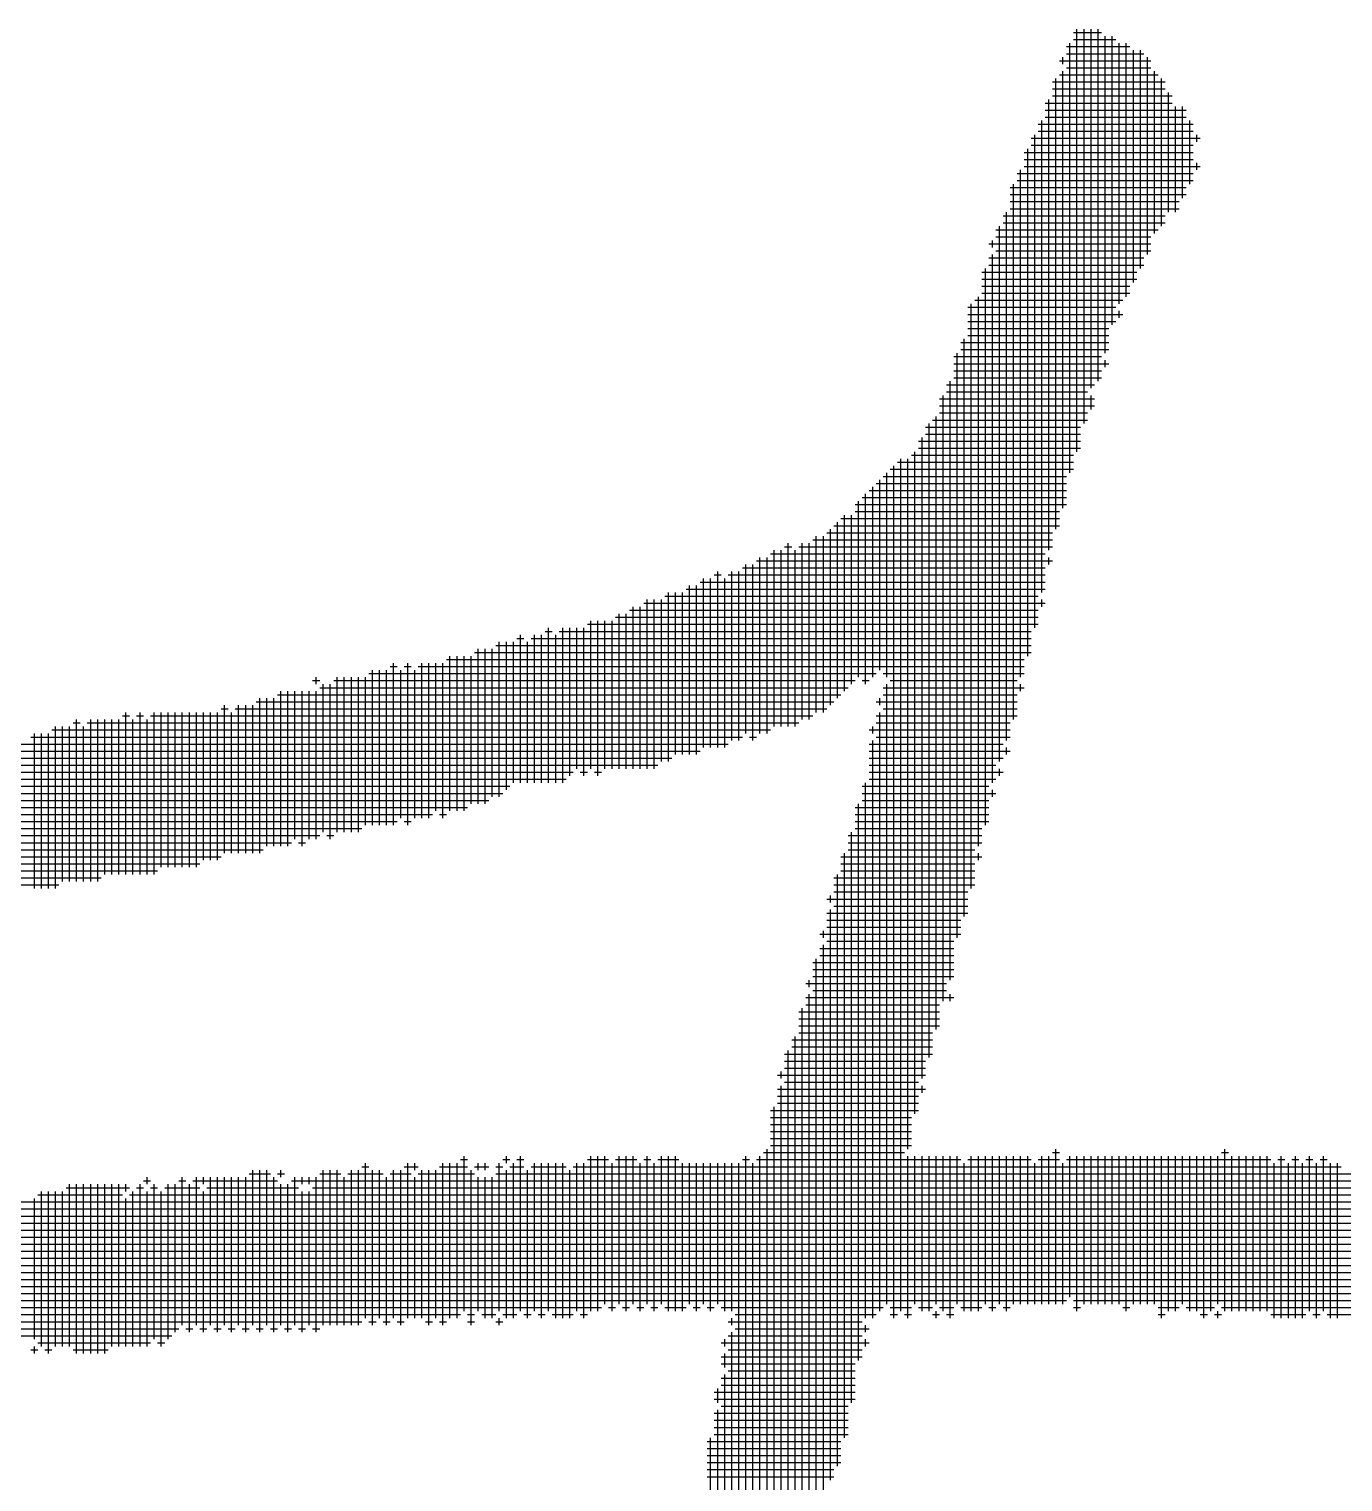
# Model space of a CAD drawing. Header units: feet. Extents: x 778950 to 1031250, y -253464 to -75264.
# Drawn here: x 940064 to 940593, y -244945 to -244360 of the extents above; entities that cross this region are included whole.
import ezdxf

# ---------------------------------------------------------------- set-up
doc = ezdxf.new("R2010")
doc.units = ezdxf.units.FT
doc.header["$LTSCALE"] = 3000
doc.header["$MEASUREMENT"] = 0
doc.layers.add('CX-MISC', color=2, linetype='CONTINUOUS')

msp = doc.modelspace()

# ---------------------------------------------------------------- linework, layer by layer
at = {"layer": 'CX-MISC'}
for p, q in [((940484.73, -244361.57, 7362.78), (940496.07, -244361.57, 7362.78)), ((940484.73, -244364.41, 7362.78), (940501.74, -244364.41, 7362.78)), ((940486.15, -244530.25, 7362.78), (940486.15, -244360.15, 7362.78)), ((940488.98, -244518.91, 7362.78), (940488.98, -244360.15, 7362.78)), ((940491.82, -244504.74, 7362.78), (940491.82, -244360.15, 7362.78)), ((940494.65, -244501.9, 7362.78), (940494.65, -244360.15, 7362.78)), ((940497.49, -244490.56, 7362.78), (940497.49, -244362.99, 7362.78)), ((940500.32, -244479.22, 7362.78), (940500.32, -244362.99, 7362.78)), ((940480.48, -244374.33, 7362.78), (940480.48, -244371.49, 7362.78)), ((940481.9, -244367.24, 7362.78), (940507.41, -244367.24, 7362.78)), ((940481.9, -244370.08, 7362.78), (940513.08, -244370.08, 7362.78)), ((940483.31, -244538.76, 7362.78), (940483.31, -244365.82, 7362.78)), ((940503.16, -244470.72, 7362.78), (940503.16, -244365.82, 7362.78)), ((940505.99, -244467.88, 7362.78), (940505.99, -244365.82, 7362.78)), ((940508.83, -244462.21, 7362.78), (940508.83, -244368.66, 7362.78)), ((940511.66, -244456.54, 7362.78), (940511.66, -244368.66, 7362.78)), ((940514.5, -244450.87, 7362.78), (940514.5, -244371.49, 7362.78)), ((940479.06, -244372.91, 7362.78), (940515.92, -244372.91, 7362.78)), ((940480.48, -244552.93, 7362.78), (940480.48, -244377.16, 7362.78)), ((940481.9, -244375.75, 7362.78), (940515.92, -244375.75, 7362.78)), ((940517.33, -244442.37, 7362.78), (940517.33, -244377.16, 7362.78)), ((940476.23, -244381.42, 7362.78), (940521.59, -244381.42, 7362.78)), ((940477.64, -244561.44, 7362.78), (940477.64, -244380, 7362.78)), ((940479.06, -244378.58, 7362.78), (940518.75, -244378.58, 7362.78)), ((940520.17, -244439.53, 7362.78), (940520.17, -244380, 7362.78)), ((940474.81, -244569.94, 7362.78), (940474.81, -244388.5, 7362.78)), ((940476.23, -244384.25, 7362.78), (940521.59, -244384.25, 7362.78)), ((940476.23, -244387.09, 7362.78), (940524.42, -244387.09, 7362.78)), ((940523, -244433.86, 7362.78), (940523, -244385.67, 7362.78)), ((940473.39, -244389.92, 7362.78), (940524.42, -244389.92, 7362.78)), ((940473.39, -244392.76, 7362.78), (940530.09, -244392.76, 7362.78)), ((940525.84, -244433.86, 7362.78), (940525.84, -244391.34, 7362.78)), ((940528.67, -244428.19, 7362.78), (940528.67, -244391.34, 7362.78)), ((940470.56, -244398.43, 7362.78), (940532.93, -244398.43, 7362.78)), ((940471.97, -244586.95, 7362.78), (940471.97, -244397.01, 7362.78)), ((940473.39, -244395.59, 7362.78), (940530.09, -244395.59, 7362.78)), ((940531.51, -244422.52, 7362.78), (940531.51, -244397.01, 7362.78)), ((940467.72, -244404.1, 7362.78), (940535.76, -244404.1, 7362.78)), ((940469.14, -244601.13, 7362.78), (940469.14, -244402.68, 7362.78)), ((940470.56, -244401.26, 7362.78), (940532.93, -244401.26, 7362.78)), ((940534.34, -244405.51, 7362.78), (940534.34, -244402.68, 7362.78)), ((940464.89, -244409.77, 7362.78), (940532.93, -244409.77, 7362.78)), ((940466.3, -244612.47, 7362.78), (940466.3, -244408.35, 7362.78)), ((940467.72, -244406.93, 7362.78), (940532.93, -244406.93, 7362.78)), ((940462.05, -244418.27, 7362.78), (940532.93, -244418.27, 7362.78)), ((940463.47, -244620.97, 7362.78), (940463.47, -244416.85, 7362.78)), ((940464.89, -244412.6, 7362.78), (940532.93, -244412.6, 7362.78)), ((940464.89, -244415.44, 7362.78), (940535.76, -244415.44, 7362.78)), ((940534.34, -244416.85, 7362.78), (940534.34, -244414.02, 7362.78)), ((940459.22, -244423.94, 7362.78), (940530.09, -244423.94, 7362.78)), ((940460.63, -244637.98, 7362.78), (940460.63, -244422.52, 7362.78)), ((940462.05, -244421.11, 7362.78), (940532.93, -244421.11, 7362.78)), ((940459.22, -244426.78, 7362.78), (940530.09, -244426.78, 7362.78)), ((940459.22, -244429.61, 7362.78), (940527.26, -244429.61, 7362.78)), ((940456.38, -244435.28, 7362.78), (940521.59, -244435.28, 7362.78)), ((940457.8, -244646.49, 7362.78), (940457.8, -244433.86, 7362.78)), ((940459.22, -244432.45, 7362.78), (940527.26, -244432.45, 7362.78)), ((940453.55, -244440.95, 7362.78), (940518.75, -244440.95, 7362.78)), ((940454.96, -244654.99, 7362.78), (940454.96, -244439.53, 7362.78)), ((940456.38, -244438.12, 7362.78), (940521.59, -244438.12, 7362.78)), ((940450.71, -244446.62, 7362.78), (940515.92, -244446.62, 7362.78)), ((940452.13, -244448.04, 7362.78), (940452.13, -244445.2, 7362.78)), ((940453.55, -244443.79, 7362.78), (940515.92, -244443.79, 7362.78)), ((940450.71, -244452.29, 7362.78), (940513.08, -244452.29, 7362.78)), ((940452.13, -244663.5, 7362.78), (940452.13, -244450.87, 7362.78)), ((940453.55, -244449.46, 7362.78), (940515.92, -244449.46, 7362.78)), ((940447.88, -244457.96, 7362.78), (940510.25, -244457.96, 7362.78)), ((940449.29, -244680.51, 7362.78), (940449.29, -244456.54, 7362.78)), ((940450.71, -244455.13, 7362.78), (940513.08, -244455.13, 7362.78)), ((940447.88, -244460.8, 7362.78), (940510.25, -244460.8, 7362.78)), ((940447.88, -244463.63, 7362.78), (940507.41, -244463.63, 7362.78)), ((940443.62, -244706.02, 7362.78), (940443.62, -244470.72, 7362.78)), ((940445.04, -244469.3, 7362.78), (940504.58, -244469.3, 7362.78)), ((940446.46, -244689.01, 7362.78), (940446.46, -244467.88, 7362.78)), ((940447.88, -244466.47, 7362.78), (940507.41, -244466.47, 7362.78)), ((940442.21, -244472.14, 7362.78), (940501.74, -244472.14, 7362.78)), ((940442.21, -244474.97, 7362.78), (940504.58, -244474.97, 7362.78)), ((940503.16, -244476.39, 7362.78), (940503.16, -244473.55, 7362.78)), ((940442.21, -244477.81, 7362.78), (940501.74, -244477.81, 7362.78)), ((940442.21, -244480.64, 7362.78), (940498.91, -244480.64, 7362.78)), ((940439.37, -244486.31, 7362.78), (940498.91, -244486.31, 7362.78)), ((940440.79, -244717.36, 7362.78), (940440.79, -244484.89, 7362.78)), ((940442.21, -244483.48, 7362.78), (940498.91, -244483.48, 7362.78)), ((940436.54, -244491.98, 7362.78), (940496.07, -244491.98, 7362.78)), ((940437.95, -244725.87, 7362.78), (940437.95, -244490.56, 7362.78)), ((940439.37, -244489.15, 7362.78), (940498.91, -244489.15, 7362.78)), ((940497.49, -244496.23, 7362.78), (940497.49, -244493.4, 7362.78)), ((940436.54, -244494.82, 7362.78), (940498.91, -244494.82, 7362.78)), ((940436.54, -244497.65, 7362.78), (940496.07, -244497.65, 7362.78)), ((940433.7, -244503.32, 7362.78), (940493.24, -244503.32, 7362.78)), ((940435.12, -244742.88, 7362.78), (940435.12, -244501.9, 7362.78)), ((940436.54, -244500.49, 7362.78), (940496.07, -244500.49, 7362.78)), ((940430.87, -244508.99, 7362.78), (940493.24, -244508.99, 7362.78)), ((940430.87, -244511.83, 7362.78), (940493.24, -244511.83, 7362.78)), ((940432.28, -244751.38, 7362.78), (940432.28, -244507.57, 7362.78)), ((940433.7, -244506.16, 7362.78), (940490.4, -244506.16, 7362.78)), ((940491.82, -244513.24, 7362.78), (940491.82, -244507.57, 7362.78)), ((940428.03, -244517.5, 7362.78), (940490.4, -244517.5, 7362.78)), ((940429.45, -244762.72, 7362.78), (940429.45, -244516.08, 7362.78)), ((940430.87, -244514.66, 7362.78), (940490.4, -244514.66, 7362.78)), ((940425.2, -244520.33, 7362.78), (940487.57, -244520.33, 7362.78)), ((940425.2, -244523.17, 7362.78), (940487.57, -244523.17, 7362.78)), ((940426.61, -244774.06, 7362.78), (940426.61, -244518.91, 7362.78)), ((940422.36, -244526, 7362.78), (940487.57, -244526, 7362.78)), ((940422.36, -244528.84, 7362.78), (940487.57, -244528.84, 7362.78)), ((940423.78, -244782.57, 7362.78), (940423.78, -244524.58, 7362.78)), ((940413.86, -244534.51, 7362.78), (940484.73, -244534.51, 7362.78)), ((940415.27, -244876.12, 7362.78), (940415.27, -244533.09, 7362.78)), ((940418.11, -244810.92, 7362.78), (940418.11, -244533.09, 7362.78)), ((940419.53, -244531.67, 7362.78), (940484.73, -244531.67, 7362.78)), ((940420.94, -244796.74, 7362.78), (940420.94, -244530.25, 7362.78)), ((940408.19, -244540.18, 7362.78), (940481.9, -244540.18, 7362.78)), ((940409.6, -244620.97, 7362.78), (940409.6, -244538.76, 7362.78)), ((940411.02, -244537.34, 7362.78), (940484.73, -244537.34, 7362.78)), ((940412.44, -244878.96, 7362.78), (940412.44, -244535.92, 7362.78)), ((940402.52, -244545.85, 7362.78), (940481.9, -244545.85, 7362.78)), ((940403.93, -244620.97, 7362.78), (940403.93, -244544.43, 7362.78)), ((940405.35, -244543.01, 7362.78), (940481.9, -244543.01, 7362.78)), ((940406.77, -244618.14, 7362.78), (940406.77, -244541.59, 7362.78)), ((940396.85, -244551.52, 7362.78), (940481.9, -244551.52, 7362.78)), ((940398.26, -244620.97, 7362.78), (940398.26, -244550.1, 7362.78)), ((940399.68, -244548.68, 7362.78), (940481.9, -244548.68, 7362.78)), ((940401.1, -244623.81, 7362.78), (940401.1, -244547.26, 7362.78)), ((940389.76, -244629.48, 7362.78), (940389.76, -244558.6, 7362.78)), ((940391.18, -244557.19, 7362.78), (940479.06, -244557.19, 7362.78)), ((940392.59, -244626.64, 7362.78), (940392.59, -244555.77, 7362.78)), ((940395.43, -244623.81, 7362.78), (940395.43, -244555.77, 7362.78)), ((940396.85, -244554.35, 7362.78), (940479.06, -244554.35, 7362.78)), ((940381.25, -244635.15, 7362.78), (940381.25, -244564.27, 7362.78)), ((940384.09, -244635.15, 7362.78), (940384.09, -244564.27, 7362.78)), ((940385.51, -244562.86, 7362.78), (940476.23, -244562.86, 7362.78)), ((940386.92, -244632.31, 7362.78), (940386.92, -244561.44, 7362.78)), ((940388.34, -244560.02, 7362.78), (940479.06, -244560.02, 7362.78)), ((940364.24, -244640.82, 7362.78), (940364.24, -244569.94, 7362.78)), ((940367.08, -244640.82, 7362.78), (940367.08, -244569.94, 7362.78)), ((940368.5, -244568.53, 7362.78), (940371.33, -244568.53, 7362.78)), ((940369.91, -244640.82, 7362.78), (940369.91, -244567.11, 7362.78)), ((940372.75, -244640.82, 7362.78), (940372.75, -244569.94, 7362.78)), ((940374.17, -244568.53, 7362.78), (940476.23, -244568.53, 7362.78)), ((940375.58, -244637.98, 7362.78), (940375.58, -244567.11, 7362.78)), ((940378.42, -244637.98, 7362.78), (940378.42, -244567.11, 7362.78)), ((940379.84, -244565.69, 7362.78), (940476.23, -244565.69, 7362.78)), ((940352.9, -244643.65, 7362.78), (940352.9, -244575.61, 7362.78)), ((940355.74, -244646.49, 7362.78), (940355.74, -244575.61, 7362.78)), ((940357.16, -244574.2, 7362.78), (940476.23, -244574.2, 7362.78)), ((940358.57, -244643.65, 7362.78), (940358.57, -244572.78, 7362.78)), ((940361.41, -244643.65, 7362.78), (940361.41, -244572.78, 7362.78)), ((940362.83, -244571.36, 7362.78), (940473.39, -244571.36, 7362.78)), ((940474.81, -244575.61, 7362.78), (940474.81, -244572.78, 7362.78)), ((940335.89, -244649.32, 7362.78), (940335.89, -244581.28, 7362.78)), ((940338.73, -244649.32, 7362.78), (940338.73, -244581.28, 7362.78)), ((940340.15, -244579.87, 7362.78), (940342.98, -244579.87, 7362.78)), ((940341.56, -244649.32, 7362.78), (940341.56, -244578.45, 7362.78)), ((940344.4, -244649.32, 7362.78), (940344.4, -244581.28, 7362.78)), ((940345.82, -244579.87, 7362.78), (940473.39, -244579.87, 7362.78)), ((940347.23, -244646.49, 7362.78), (940347.23, -244578.45, 7362.78)), ((940350.07, -244646.49, 7362.78), (940350.07, -244578.45, 7362.78)), ((940351.49, -244577.03, 7362.78), (940473.39, -244577.03, 7362.78)), ((940321.72, -244654.99, 7362.78), (940321.72, -244586.95, 7362.78)), ((940324.55, -244652.16, 7362.78), (940324.55, -244586.95, 7362.78)), ((940327.39, -244652.16, 7362.78), (940327.39, -244586.95, 7362.78)), ((940328.81, -244585.54, 7362.78), (940473.39, -244585.54, 7362.78)), ((940330.22, -244652.16, 7362.78), (940330.22, -244584.12, 7362.78)), ((940333.06, -244652.16, 7362.78), (940333.06, -244584.12, 7362.78)), ((940334.48, -244582.7, 7362.78), (940473.39, -244582.7, 7362.78)), ((940307.54, -244657.83, 7362.78), (940307.54, -244592.62, 7362.78)), ((940310.38, -244657.83, 7362.78), (940310.38, -244592.62, 7362.78)), ((940311.8, -244591.21, 7362.78), (940473.39, -244591.21, 7362.78)), ((940313.21, -244657.83, 7362.78), (940313.21, -244589.79, 7362.78)), ((940316.05, -244657.83, 7362.78), (940316.05, -244589.79, 7362.78)), ((940318.88, -244654.99, 7362.78), (940318.88, -244589.79, 7362.78)), ((940320.3, -244588.37, 7362.78), (940470.56, -244588.37, 7362.78)), ((940471.97, -244592.62, 7362.78), (940471.97, -244589.79, 7362.78)), ((940290.53, -244657.83, 7362.78), (940290.53, -244598.29, 7362.78)), ((940293.37, -244660.66, 7362.78), (940293.37, -244598.29, 7362.78)), ((940296.2, -244657.83, 7362.78), (940296.2, -244598.29, 7362.78)), ((940299.04, -244657.83, 7362.78), (940299.04, -244598.29, 7362.78)), ((940300.46, -244596.88, 7362.78), (940470.56, -244596.88, 7362.78)), ((940301.87, -244657.83, 7362.78), (940301.87, -244595.46, 7362.78)), ((940304.71, -244657.83, 7362.78), (940304.71, -244595.46, 7362.78)), ((940306.13, -244594.04, 7362.78), (940470.56, -244594.04, 7362.78)), ((940260.77, -244605.38, 7362.78), (940263.6, -244605.38, 7362.78)), ((940262.18, -244663.5, 7362.78), (940262.18, -244603.96, 7362.78)), ((940266.44, -244605.38, 7362.78), (940467.72, -244605.38, 7362.78)), ((940267.85, -244663.5, 7362.78), (940267.85, -244603.96, 7362.78)), ((940270.69, -244663.5, 7362.78), (940270.69, -244603.96, 7362.78)), ((940272.11, -244602.55, 7362.78), (940274.94, -244602.55, 7362.78)), ((940273.52, -244663.5, 7362.78), (940273.52, -244601.13, 7362.78)), ((940276.36, -244663.5, 7362.78), (940276.36, -244603.96, 7362.78)), ((940277.78, -244602.55, 7362.78), (940467.72, -244602.55, 7362.78)), ((940279.19, -244663.5, 7362.78), (940279.19, -244601.13, 7362.78)), ((940282.03, -244660.66, 7362.78), (940282.03, -244601.13, 7362.78)), ((940284.86, -244657.83, 7362.78), (940284.86, -244601.13, 7362.78)), ((940287.7, -244660.66, 7362.78), (940287.7, -244601.13, 7362.78)), ((940289.12, -244599.71, 7362.78), (940470.56, -244599.71, 7362.78)), ((940243.76, -244611.05, 7362.78), (940467.72, -244611.05, 7362.78)), ((940245.17, -244672, 7362.78), (940245.17, -244609.63, 7362.78)), ((940248.01, -244672, 7362.78), (940248.01, -244609.63, 7362.78)), ((940250.84, -244669.17, 7362.78), (940250.84, -244609.63, 7362.78)), ((940252.26, -244608.22, 7362.78), (940467.72, -244608.22, 7362.78)), ((940253.68, -244669.17, 7362.78), (940253.68, -244606.8, 7362.78)), ((940256.51, -244666.33, 7362.78), (940256.51, -244606.8, 7362.78)), ((940259.35, -244663.5, 7362.78), (940259.35, -244606.8, 7362.78)), ((940265.02, -244663.5, 7362.78), (940265.02, -244606.8, 7362.78)), ((940209.74, -244616.72, 7362.78), (940212.57, -244616.72, 7362.78)), ((940211.15, -244680.51, 7362.78), (940211.15, -244615.3, 7362.78)), ((940215.41, -244616.72, 7362.78), (940218.24, -244616.72, 7362.78)), ((940216.82, -244680.51, 7362.78), (940216.82, -244615.3, 7362.78)), ((940221.08, -244616.72, 7362.78), (940464.89, -244616.72, 7362.78)), ((940222.49, -244677.67, 7362.78), (940222.49, -244615.3, 7362.78)), ((940225.33, -244677.67, 7362.78), (940225.33, -244615.3, 7362.78)), ((940228.16, -244674.84, 7362.78), (940228.16, -244615.3, 7362.78)), ((940231, -244677.67, 7362.78), (940231, -244615.3, 7362.78)), ((940232.42, -244613.89, 7362.78), (940464.89, -244613.89, 7362.78)), ((940233.83, -244674.84, 7362.78), (940233.83, -244612.47, 7362.78)), ((940236.67, -244674.84, 7362.78), (940236.67, -244612.47, 7362.78)), ((940239.5, -244674.84, 7362.78), (940239.5, -244612.47, 7362.78)), ((940242.34, -244672, 7362.78), (940242.34, -244612.47, 7362.78)), ((940178.55, -244622.39, 7362.78), (940181.39, -244622.39, 7362.78)), ((940179.97, -244623.81, 7362.78), (940179.97, -244620.97, 7362.78)), ((940187.06, -244622.39, 7362.78), (940396.85, -244622.39, 7362.78)), ((940188.47, -244683.34, 7362.78), (940188.47, -244620.97, 7362.78)), ((940191.31, -244683.34, 7362.78), (940191.31, -244620.97, 7362.78)), ((940194.14, -244683.34, 7362.78), (940194.14, -244620.97, 7362.78)), ((940196.98, -244683.34, 7362.78), (940196.98, -244620.97, 7362.78)), ((940199.81, -244680.51, 7362.78), (940199.81, -244620.97, 7362.78)), ((940201.23, -244619.56, 7362.78), (940405.35, -244619.56, 7362.78)), ((940202.65, -244680.51, 7362.78), (940202.65, -244618.14, 7362.78)), ((940205.48, -244680.51, 7362.78), (940205.48, -244618.14, 7362.78)), ((940208.32, -244680.51, 7362.78), (940208.32, -244618.14, 7362.78)), ((940213.99, -244677.67, 7362.78), (940213.99, -244618.14, 7362.78)), ((940219.66, -244677.67, 7362.78), (940219.66, -244618.14, 7362.78)), ((940399.68, -244622.39, 7362.78), (940402.52, -244622.39, 7362.78)), ((940408.19, -244619.56, 7362.78), (940464.89, -244619.56, 7362.78)), ((940411.02, -244622.39, 7362.78), (940462.05, -244622.39, 7362.78)), ((940164.38, -244628.06, 7362.78), (940391.18, -244628.06, 7362.78)), ((940165.79, -244689.01, 7362.78), (940165.79, -244626.64, 7362.78)), ((940168.63, -244689.01, 7362.78), (940168.63, -244626.64, 7362.78)), ((940171.46, -244686.18, 7362.78), (940171.46, -244626.64, 7362.78)), ((940174.3, -244689.01, 7362.78), (940174.3, -244626.64, 7362.78)), ((940177.13, -244686.18, 7362.78), (940177.13, -244626.64, 7362.78)), ((940179.97, -244686.18, 7362.78), (940179.97, -244626.64, 7362.78)), ((940181.39, -244625.23, 7362.78), (940394.01, -244625.23, 7362.78)), ((940182.8, -244683.34, 7362.78), (940182.8, -244623.81, 7362.78)), ((940185.64, -244686.18, 7362.78), (940185.64, -244623.81, 7362.78)), ((940408.19, -244625.23, 7362.78), (940464.89, -244625.23, 7362.78)), ((940408.19, -244628.06, 7362.78), (940462.05, -244628.06, 7362.78)), ((940409.6, -244873.29, 7362.78), (940409.6, -244623.81, 7362.78)), ((940463.47, -244626.64, 7362.78), (940463.47, -244623.81, 7362.78)), ((940141.7, -244633.73, 7362.78), (940144.53, -244633.73, 7362.78)), ((940143.11, -244691.85, 7362.78), (940143.11, -244632.31, 7362.78)), ((940147.37, -244633.73, 7362.78), (940385.51, -244633.73, 7362.78)), ((940148.78, -244691.85, 7362.78), (940148.78, -244632.31, 7362.78)), ((940151.62, -244691.85, 7362.78), (940151.62, -244632.31, 7362.78)), ((940154.45, -244691.85, 7362.78), (940154.45, -244632.31, 7362.78)), ((940155.87, -244630.9, 7362.78), (940388.34, -244630.9, 7362.78)), ((940157.29, -244691.85, 7362.78), (940157.29, -244629.48, 7362.78)), ((940160.12, -244689.01, 7362.78), (940160.12, -244629.48, 7362.78)), ((940162.96, -244689.01, 7362.78), (940162.96, -244629.48, 7362.78)), ((940405.35, -244630.9, 7362.78), (940462.05, -244630.9, 7362.78)), ((940406.77, -244632.31, 7362.78), (940406.77, -244629.48, 7362.78)), ((940408.19, -244633.73, 7362.78), (940462.05, -244633.73, 7362.78)), ((940082.16, -244639.4, 7362.78), (940085, -244639.4, 7362.78)), ((940083.58, -244703.19, 7362.78), (940083.58, -244637.98, 7362.78)), ((940087.83, -244639.4, 7362.78), (940374.17, -244639.4, 7362.78)), ((940089.25, -244703.19, 7362.78), (940089.25, -244637.98, 7362.78)), ((940092.08, -244703.19, 7362.78), (940092.08, -244637.98, 7362.78)), ((940094.92, -244700.35, 7362.78), (940094.92, -244637.98, 7362.78)), ((940097.75, -244700.35, 7362.78), (940097.75, -244637.98, 7362.78)), ((940100.59, -244700.35, 7362.78), (940100.59, -244637.98, 7362.78)), ((940102.01, -244636.57, 7362.78), (940104.84, -244636.57, 7362.78)), ((940103.42, -244700.35, 7362.78), (940103.42, -244635.15, 7362.78)), ((940106.26, -244700.35, 7362.78), (940106.26, -244637.98, 7362.78)), ((940107.68, -244636.57, 7362.78), (940110.51, -244636.57, 7362.78)), ((940109.09, -244700.35, 7362.78), (940109.09, -244635.15, 7362.78)), ((940111.93, -244700.35, 7362.78), (940111.93, -244637.98, 7362.78)), ((940113.35, -244636.57, 7362.78), (940379.84, -244636.57, 7362.78)), ((940114.76, -244700.35, 7362.78), (940114.76, -244635.15, 7362.78)), ((940117.6, -244697.52, 7362.78), (940117.6, -244635.15, 7362.78)), ((940120.43, -244697.52, 7362.78), (940120.43, -244635.15, 7362.78)), ((940123.27, -244697.52, 7362.78), (940123.27, -244635.15, 7362.78)), ((940126.1, -244697.52, 7362.78), (940126.1, -244635.15, 7362.78)), ((940128.94, -244697.52, 7362.78), (940128.94, -244635.15, 7362.78)), ((940131.77, -244697.52, 7362.78), (940131.77, -244635.15, 7362.78)), ((940134.61, -244694.68, 7362.78), (940134.61, -244635.15, 7362.78)), ((940137.44, -244694.68, 7362.78), (940137.44, -244635.15, 7362.78)), ((940140.28, -244694.68, 7362.78), (940140.28, -244635.15, 7362.78)), ((940145.95, -244691.85, 7362.78), (940145.95, -244635.15, 7362.78)), ((940405.35, -244636.57, 7362.78), (940462.05, -244636.57, 7362.78)), ((940405.35, -244639.4, 7362.78), (940459.22, -244639.4, 7362.78)), ((940406.77, -244876.12, 7362.78), (940406.77, -244635.15, 7362.78)), ((940065.15, -244645.07, 7362.78), (940351.49, -244645.07, 7362.78)), ((940066.57, -244706.02, 7362.78), (940066.57, -244643.65, 7362.78)), ((940069.4, -244706.02, 7362.78), (940069.4, -244643.65, 7362.78)), ((940072.24, -244706.02, 7362.78), (940072.24, -244643.65, 7362.78)), ((940073.66, -244642.24, 7362.78), (940362.83, -244642.24, 7362.78)), ((940075.07, -244706.02, 7362.78), (940075.07, -244640.82, 7362.78)), ((940077.91, -244703.19, 7362.78), (940077.91, -244640.82, 7362.78)), ((940080.74, -244703.19, 7362.78), (940080.74, -244640.82, 7362.78)), ((940086.41, -244703.19, 7362.78), (940086.41, -244640.82, 7362.78)), ((940354.32, -244645.07, 7362.78), (940357.16, -244645.07, 7362.78)), ((940402.52, -244642.24, 7362.78), (940459.22, -244642.24, 7362.78)), ((940403.93, -244643.65, 7362.78), (940403.93, -244640.82, 7362.78)), ((940405.35, -244645.07, 7362.78), (940459.22, -244645.07, 7362.78)), ((940036.8, -244650.74, 7362.78), (940334.48, -244650.74, 7362.78)), ((940053.81, -244647.91, 7362.78), (940345.82, -244647.91, 7362.78)), ((940402.52, -244647.91, 7362.78), (940456.38, -244647.91, 7362.78)), ((940402.52, -244650.74, 7362.78), (940459.22, -244650.74, 7362.78)), ((940403.93, -244878.96, 7362.78), (940403.93, -244646.49, 7362.78)), ((940457.8, -244652.16, 7362.78), (940457.8, -244649.32, 7362.78)), ((939997.11, -244656.41, 7362.78), (940317.47, -244656.41, 7362.78)), ((940016.96, -244653.58, 7362.78), (940323.14, -244653.58, 7362.78)), ((940402.52, -244653.58, 7362.78), (940456.38, -244653.58, 7362.78)), ((940402.52, -244656.41, 7362.78), (940453.55, -244656.41, 7362.78)), ((940454.96, -244660.66, 7362.78), (940454.96, -244657.83, 7362.78)), ((939954.59, -244662.08, 7362.78), (940280.61, -244662.08, 7362.78)), ((939971.6, -244659.25, 7362.78), (940283.45, -244659.25, 7362.78)), ((940286.28, -244659.25, 7362.78), (940289.12, -244659.25, 7362.78)), ((940291.95, -244659.25, 7362.78), (940294.79, -244659.25, 7362.78)), ((940401.1, -244878.96, 7362.78), (940401.1, -244663.5, 7362.78)), ((940402.52, -244659.25, 7362.78), (940456.38, -244659.25, 7362.78)), ((940402.52, -244662.08, 7362.78), (940453.55, -244662.08, 7362.78)), ((939931.91, -244667.75, 7362.78), (940255.1, -244667.75, 7362.78)), ((939946.08, -244664.92, 7362.78), (940257.93, -244664.92, 7362.78)), ((940399.68, -244664.92, 7362.78), (940450.71, -244664.92, 7362.78)), ((940399.68, -244667.75, 7362.78), (940453.55, -244667.75, 7362.78)), ((940452.13, -244669.17, 7362.78), (940452.13, -244666.33, 7362.78)), ((939880.88, -244673.42, 7362.78), (940240.92, -244673.42, 7362.78)), ((939895.05, -244670.59, 7362.78), (940249.43, -244670.59, 7362.78)), ((940396.85, -244673.42, 7362.78), (940450.71, -244673.42, 7362.78)), ((940398.26, -244895.97, 7362.78), (940398.26, -244672, 7362.78)), ((940399.68, -244670.59, 7362.78), (940450.71, -244670.59, 7362.78)), ((939668.25, -244676.26, 7362.78), (940226.75, -244676.26, 7362.78)), ((939671.09, -244679.09, 7362.78), (940212.57, -244679.09, 7362.78)), ((940215.41, -244679.09, 7362.78), (940218.24, -244679.09, 7362.78)), ((940229.58, -244676.26, 7362.78), (940232.42, -244676.26, 7362.78)), ((940396.85, -244676.26, 7362.78), (940450.71, -244676.26, 7362.78)), ((940396.85, -244679.09, 7362.78), (940450.71, -244679.09, 7362.78)), ((939676.76, -244681.93, 7362.78), (940198.4, -244681.93, 7362.78)), ((939679.59, -244684.76, 7362.78), (940181.39, -244684.76, 7362.78)), ((940184.22, -244684.76, 7362.78), (940187.06, -244684.76, 7362.78)), ((940394.01, -244684.76, 7362.78), (940447.88, -244684.76, 7362.78)), ((940395.43, -244912.98, 7362.78), (940395.43, -244683.34, 7362.78)), ((940396.85, -244681.93, 7362.78), (940447.88, -244681.93, 7362.78)), ((939685.26, -244687.6, 7362.78), (940170.05, -244687.6, 7362.78)), ((939685.26, -244690.43, 7362.78), (940158.71, -244690.43, 7362.78)), ((940172.88, -244687.6, 7362.78), (940175.72, -244687.6, 7362.78)), ((940392.59, -244927.15, 7362.78), (940392.59, -244691.85, 7362.78)), ((940394.01, -244687.6, 7362.78), (940447.88, -244687.6, 7362.78)), ((940394.01, -244690.43, 7362.78), (940445.04, -244690.43, 7362.78)), ((940446.46, -244694.68, 7362.78), (940446.46, -244691.85, 7362.78)), ((939685.26, -244693.27, 7362.78), (940141.7, -244693.27, 7362.78)), ((939690.93, -244696.1, 7362.78), (940133.19, -244696.1, 7362.78)), ((939696.6, -244698.94, 7362.78), (940116.18, -244698.94, 7362.78)), ((940391.18, -244693.27, 7362.78), (940447.88, -244693.27, 7362.78)), ((940391.18, -244696.1, 7362.78), (940445.04, -244696.1, 7362.78)), ((940391.18, -244698.94, 7362.78), (940445.04, -244698.94, 7362.78)), ((939702.27, -244701.77, 7362.78), (940093.5, -244701.77, 7362.78)), ((939702.27, -244704.61, 7362.78), (940076.49, -244704.61, 7362.78)), ((940388.34, -244701.77, 7362.78), (940445.04, -244701.77, 7362.78)), ((940388.34, -244704.61, 7362.78), (940445.04, -244704.61, 7362.78)), ((940389.76, -244938.49, 7362.78), (940389.76, -244700.35, 7362.78)), ((940385.51, -244710.28, 7362.78), (940442.21, -244710.28, 7362.78)), ((940386.92, -244711.69, 7362.78), (940386.92, -244708.86, 7362.78)), ((940388.34, -244707.44, 7362.78), (940442.21, -244707.44, 7362.78)), ((940385.51, -244715.95, 7362.78), (940442.21, -244715.95, 7362.78)), ((940386.92, -244944.16, 7362.78), (940386.92, -244714.53, 7362.78)), ((940388.34, -244713.11, 7362.78), (940442.21, -244713.11, 7362.78)), ((940385.51, -244718.78, 7362.78), (940439.37, -244718.78, 7362.78)), ((940385.51, -244721.62, 7362.78), (940439.37, -244721.62, 7362.78)), ((940382.67, -244724.45, 7362.78), (940439.37, -244724.45, 7362.78)), ((940384.09, -244725.87, 7362.78), (940384.09, -244723.03, 7362.78)), ((940385.51, -244727.29, 7362.78), (940436.54, -244727.29, 7362.78)), ((940382.67, -244730.12, 7362.78), (940436.54, -244730.12, 7362.78)), ((940382.67, -244732.96, 7362.78), (940436.54, -244732.96, 7362.78)), ((940384.09, -244969.68, 7362.78), (940384.09, -244728.7, 7362.78)), ((940379.84, -244735.79, 7362.78), (940436.54, -244735.79, 7362.78)), ((940379.84, -244738.63, 7362.78), (940436.54, -244738.63, 7362.78)), ((940381.25, -244989.52, 7362.78), (940381.25, -244734.37, 7362.78)), ((940377, -244744.3, 7362.78), (940433.7, -244744.3, 7362.78)), ((940378.42, -244745.71, 7362.78), (940378.42, -244742.88, 7362.78)), ((940379.84, -244741.46, 7362.78), (940436.54, -244741.46, 7362.78)), ((940377, -244749.97, 7362.78), (940436.54, -244749.97, 7362.78)), ((940378.42, -245006.53, 7362.78), (940378.42, -244748.55, 7362.78)), ((940379.84, -244747.13, 7362.78), (940433.7, -244747.13, 7362.78)), ((940435.12, -244751.38, 7362.78), (940435.12, -244748.55, 7362.78)), ((940374.17, -244755.64, 7362.78), (940430.87, -244755.64, 7362.78)), ((940375.58, -245026.38, 7362.78), (940375.58, -244754.22, 7362.78)), ((940377, -244752.8, 7362.78), (940430.87, -244752.8, 7362.78)), ((940374.17, -244758.47, 7362.78), (940430.87, -244758.47, 7362.78)), ((940374.17, -244761.31, 7362.78), (940430.87, -244761.31, 7362.78)), ((940371.33, -244766.98, 7362.78), (940428.03, -244766.98, 7362.78)), ((940372.75, -245049.06, 7362.78), (940372.75, -244765.56, 7362.78)), ((940374.17, -244764.14, 7362.78), (940428.03, -244764.14, 7362.78)), ((940368.5, -244772.65, 7362.78), (940428.03, -244772.65, 7362.78)), ((940369.91, -245057.56, 7362.78), (940369.91, -244771.23, 7362.78)), ((940371.33, -244769.81, 7362.78), (940428.03, -244769.81, 7362.78)), ((940367.08, -244782.57, 7362.78), (940367.08, -244779.73, 7362.78)), ((940368.5, -244775.48, 7362.78), (940425.2, -244775.48, 7362.78)), ((940368.5, -244778.32, 7362.78), (940425.2, -244778.32, 7362.78)), ((940365.66, -244781.15, 7362.78), (940425.2, -244781.15, 7362.78)), ((940367.08, -245071.74, 7362.78), (940367.08, -244785.4, 7362.78)), ((940368.5, -244783.99, 7362.78), (940422.36, -244783.99, 7362.78)), ((940423.78, -244788.24, 7362.78), (940423.78, -244785.4, 7362.78)), ((940365.66, -244786.82, 7362.78), (940425.2, -244786.82, 7362.78)), ((940365.66, -244789.66, 7362.78), (940422.36, -244789.66, 7362.78)), ((940365.66, -244792.49, 7362.78), (940422.36, -244792.49, 7362.78)), ((940362.83, -244795.33, 7362.78), (940422.36, -244795.33, 7362.78)), ((940362.83, -244798.16, 7362.78), (940419.53, -244798.16, 7362.78)), ((940364.24, -245105.76, 7362.78), (940364.24, -244793.91, 7362.78)), ((940362.83, -244801, 7362.78), (940419.53, -244801, 7362.78)), ((940362.83, -244803.83, 7362.78), (940419.53, -244803.83, 7362.78)), ((940362.83, -244806.67, 7362.78), (940419.53, -244806.67, 7362.78)), ((940362.83, -244809.5, 7362.78), (940419.53, -244809.5, 7362.78)), ((940238.09, -244815.17, 7362.78), (940240.92, -244815.17, 7362.78)), ((940239.5, -244876.12, 7362.78), (940239.5, -244813.75, 7362.78)), ((940255.1, -244815.17, 7362.78), (940257.93, -244815.17, 7362.78)), ((940256.51, -244816.59, 7362.78), (940256.51, -244813.75, 7362.78)), ((940260.77, -244815.17, 7362.78), (940263.6, -244815.17, 7362.78)), ((940262.18, -244876.12, 7362.78), (940262.18, -244813.75, 7362.78)), ((940289.12, -244815.17, 7362.78), (940297.62, -244815.17, 7362.78)), ((940290.53, -244876.12, 7362.78), (940290.53, -244813.75, 7362.78)), ((940293.37, -244876.12, 7362.78), (940293.37, -244813.75, 7362.78)), ((940296.2, -244873.29, 7362.78), (940296.2, -244813.75, 7362.78)), ((940300.46, -244815.17, 7362.78), (940308.96, -244815.17, 7362.78)), ((940301.87, -244873.29, 7362.78), (940301.87, -244813.75, 7362.78)), ((940304.71, -244876.12, 7362.78), (940304.71, -244813.75, 7362.78)), ((940307.54, -244873.29, 7362.78), (940307.54, -244813.75, 7362.78)), ((940311.8, -244815.17, 7362.78), (940314.63, -244815.17, 7362.78)), ((940313.21, -244873.29, 7362.78), (940313.21, -244813.75, 7362.78)), ((940317.47, -244815.17, 7362.78), (940325.97, -244815.17, 7362.78)), ((940318.88, -244873.29, 7362.78), (940318.88, -244813.75, 7362.78)), ((940321.72, -244876.12, 7362.78), (940321.72, -244813.75, 7362.78)), ((940324.55, -244876.12, 7362.78), (940324.55, -244813.75, 7362.78)), ((940351.49, -244815.17, 7362.78), (940354.32, -244815.17, 7362.78)), ((940352.9, -245182.3, 7362.78), (940352.9, -244813.75, 7362.78)), ((940357.16, -244815.17, 7362.78), (940439.37, -244815.17, 7362.78)), ((940358.57, -245131.27, 7362.78), (940358.57, -244813.75, 7362.78)), ((940359.99, -244812.34, 7362.78), (940416.69, -244812.34, 7362.78)), ((940361.41, -245114.26, 7362.78), (940361.41, -244810.92, 7362.78)), ((940418.11, -244878.96, 7362.78), (940418.11, -244813.75, 7362.78)), ((940420.94, -244873.29, 7362.78), (940420.94, -244813.75, 7362.78)), ((940423.78, -244876.12, 7362.78), (940423.78, -244813.75, 7362.78)), ((940426.61, -244876.12, 7362.78), (940426.61, -244813.75, 7362.78)), ((940429.45, -244873.29, 7362.78), (940429.45, -244813.75, 7362.78)), ((940432.28, -244876.12, 7362.78), (940432.28, -244813.75, 7362.78)), ((940435.12, -244878.96, 7362.78), (940435.12, -244813.75, 7362.78)), ((940437.95, -244873.29, 7362.78), (940437.95, -244813.75, 7362.78)), ((940442.21, -244815.17, 7362.78), (940467.72, -244815.17, 7362.78)), ((940443.62, -244876.12, 7362.78), (940443.62, -244813.75, 7362.78)), ((940446.46, -244876.12, 7362.78), (940446.46, -244813.75, 7362.78)), ((940449.29, -244873.29, 7362.78), (940449.29, -244813.75, 7362.78)), ((940452.13, -244876.12, 7362.78), (940452.13, -244813.75, 7362.78)), ((940454.96, -244873.29, 7362.78), (940454.96, -244813.75, 7362.78)), ((940457.8, -244876.12, 7362.78), (940457.8, -244813.75, 7362.78)), ((940460.63, -244873.29, 7362.78), (940460.63, -244813.75, 7362.78)), ((940463.47, -244873.29, 7362.78), (940463.47, -244813.75, 7362.78)), ((940466.3, -244873.29, 7362.78), (940466.3, -244813.75, 7362.78)), ((940470.56, -244815.17, 7362.78), (940479.06, -244815.17, 7362.78)), ((940471.97, -244873.29, 7362.78), (940471.97, -244813.75, 7362.78)), ((940474.81, -244873.29, 7362.78), (940474.81, -244813.75, 7362.78)), ((940476.23, -244812.34, 7362.78), (940479.06, -244812.34, 7362.78)), ((940477.64, -244873.29, 7362.78), (940477.64, -244810.92, 7362.78)), ((940481.9, -244815.17, 7362.78), (940564.11, -244815.17, 7362.78)), ((940483.31, -244870.45, 7362.78), (940483.31, -244813.75, 7362.78)), ((940486.15, -244876.12, 7362.78), (940486.15, -244813.75, 7362.78)), ((940488.98, -244873.29, 7362.78), (940488.98, -244813.75, 7362.78)), ((940491.82, -244873.29, 7362.78), (940491.82, -244813.75, 7362.78)), ((940494.65, -244873.29, 7362.78), (940494.65, -244813.75, 7362.78)), ((940497.49, -244873.29, 7362.78), (940497.49, -244813.75, 7362.78)), ((940500.32, -244873.29, 7362.78), (940500.32, -244813.75, 7362.78)), ((940503.16, -244873.29, 7362.78), (940503.16, -244813.75, 7362.78)), ((940505.99, -244876.12, 7362.78), (940505.99, -244813.75, 7362.78)), ((940508.83, -244873.29, 7362.78), (940508.83, -244813.75, 7362.78)), ((940511.66, -244873.29, 7362.78), (940511.66, -244813.75, 7362.78)), ((940514.5, -244873.29, 7362.78), (940514.5, -244813.75, 7362.78)), ((940517.33, -244873.29, 7362.78), (940517.33, -244813.75, 7362.78)), ((940520.17, -244878.96, 7362.78), (940520.17, -244813.75, 7362.78)), ((940523, -244876.12, 7362.78), (940523, -244813.75, 7362.78)), ((940525.84, -244876.12, 7362.78), (940525.84, -244813.75, 7362.78)), ((940528.67, -244873.29, 7362.78), (940528.67, -244813.75, 7362.78)), ((940531.51, -244876.12, 7362.78), (940531.51, -244813.75, 7362.78)), ((940534.34, -244876.12, 7362.78), (940534.34, -244813.75, 7362.78)), ((940537.18, -244878.96, 7362.78), (940537.18, -244813.75, 7362.78)), ((940540.01, -244876.12, 7362.78), (940540.01, -244813.75, 7362.78)), ((940542.85, -244873.29, 7362.78), (940542.85, -244813.75, 7362.78)), ((940544.27, -244812.34, 7362.78), (940547.1, -244812.34, 7362.78)), ((940545.68, -244876.12, 7362.78), (940545.68, -244810.92, 7362.78)), ((940548.52, -244876.12, 7362.78), (940548.52, -244813.75, 7362.78)), ((940551.35, -244876.12, 7362.78), (940551.35, -244813.75, 7362.78)), ((940554.19, -244876.12, 7362.78), (940554.19, -244813.75, 7362.78)), ((940557.02, -244876.12, 7362.78), (940557.02, -244813.75, 7362.78)), ((940559.86, -244876.12, 7362.78), (940559.86, -244813.75, 7362.78)), ((940562.69, -244876.12, 7362.78), (940562.69, -244813.75, 7362.78)), ((940566.95, -244815.17, 7362.78), (940569.78, -244815.17, 7362.78)), ((940568.36, -244878.96, 7362.78), (940568.36, -244813.75, 7362.78)), ((940572.62, -244815.17, 7362.78), (940575.45, -244815.17, 7362.78)), ((940574.03, -244878.96, 7362.78), (940574.03, -244813.75, 7362.78)), ((940578.29, -244815.17, 7362.78), (940581.12, -244815.17, 7362.78)), ((940579.7, -244876.12, 7362.78), (940579.7, -244813.75, 7362.78)), ((940583.96, -244815.17, 7362.78), (940586.79, -244815.17, 7362.78)), ((940585.37, -244876.12, 7362.78), (940585.37, -244813.75, 7362.78)), ((940153.04, -244820.84, 7362.78), (940161.54, -244820.84, 7362.78)), ((940154.45, -244881.79, 7362.78), (940154.45, -244819.42, 7362.78)), ((940157.29, -244884.63, 7362.78), (940157.29, -244819.42, 7362.78)), ((940160.12, -244881.79, 7362.78), (940160.12, -244819.42, 7362.78)), ((940164.38, -244820.84, 7362.78), (940167.21, -244820.84, 7362.78)), ((940165.79, -244822.26, 7362.78), (940165.79, -244819.42, 7362.78)), ((940181.39, -244820.84, 7362.78), (940189.89, -244820.84, 7362.78)), ((940182.8, -244881.79, 7362.78), (940182.8, -244819.42, 7362.78)), ((940185.64, -244881.79, 7362.78), (940185.64, -244819.42, 7362.78)), ((940188.47, -244881.79, 7362.78), (940188.47, -244819.42, 7362.78)), ((940192.73, -244820.84, 7362.78), (940206.9, -244820.84, 7362.78)), ((940194.14, -244881.79, 7362.78), (940194.14, -244819.42, 7362.78)), ((940196.98, -244881.79, 7362.78), (940196.98, -244819.42, 7362.78)), ((940198.4, -244818.01, 7362.78), (940201.23, -244818.01, 7362.78)), ((940199.81, -244878.96, 7362.78), (940199.81, -244816.59, 7362.78)), ((940202.65, -244881.79, 7362.78), (940202.65, -244819.42, 7362.78)), ((940205.48, -244878.96, 7362.78), (940205.48, -244819.42, 7362.78)), ((940209.74, -244820.84, 7362.78), (940218.24, -244820.84, 7362.78)), ((940211.15, -244878.96, 7362.78), (940211.15, -244819.42, 7362.78)), ((940213.99, -244881.79, 7362.78), (940213.99, -244819.42, 7362.78)), ((940215.41, -244818.01, 7362.78), (940221.08, -244818.01, 7362.78)), ((940216.82, -244878.96, 7362.78), (940216.82, -244816.59, 7362.78)), ((940219.66, -244819.42, 7362.78), (940219.66, -244816.59, 7362.78)), ((940221.08, -244820.84, 7362.78), (940243.76, -244820.84, 7362.78)), ((940222.49, -244878.96, 7362.78), (940222.49, -244819.42, 7362.78)), ((940225.33, -244881.79, 7362.78), (940225.33, -244819.42, 7362.78)), ((940228.16, -244878.96, 7362.78), (940228.16, -244819.42, 7362.78)), ((940229.58, -244818.01, 7362.78), (940240.92, -244818.01, 7362.78)), ((940231, -244881.79, 7362.78), (940231, -244816.59, 7362.78)), ((940233.83, -244878.96, 7362.78), (940233.83, -244816.59, 7362.78)), ((940236.67, -244878.96, 7362.78), (940236.67, -244816.59, 7362.78)), ((940242.34, -244881.79, 7362.78), (940242.34, -244819.42, 7362.78)), ((940243.76, -244818.01, 7362.78), (940249.43, -244818.01, 7362.78)), ((940245.17, -244819.42, 7362.78), (940245.17, -244816.59, 7362.78)), ((940248.01, -244819.42, 7362.78), (940248.01, -244816.59, 7362.78)), ((940252.26, -244818.01, 7362.78), (940255.1, -244818.01, 7362.78)), ((940252.26, -244820.84, 7362.78), (940654.83, -244820.84, 7362.78)), ((940253.68, -244876.12, 7362.78), (940253.68, -244816.59, 7362.78)), ((940256.51, -244878.96, 7362.78), (940256.51, -244819.42, 7362.78)), ((940257.93, -244818.01, 7362.78), (940263.6, -244818.01, 7362.78)), ((940259.35, -244878.96, 7362.78), (940259.35, -244816.59, 7362.78)), ((940265.02, -244878.96, 7362.78), (940265.02, -244819.42, 7362.78)), ((940266.44, -244818.01, 7362.78), (940280.61, -244818.01, 7362.78)), ((940267.85, -244876.12, 7362.78), (940267.85, -244816.59, 7362.78)), ((940270.69, -244878.96, 7362.78), (940270.69, -244816.59, 7362.78)), ((940273.52, -244876.12, 7362.78), (940273.52, -244816.59, 7362.78)), ((940276.36, -244878.96, 7362.78), (940276.36, -244816.59, 7362.78)), ((940279.19, -244878.96, 7362.78), (940279.19, -244816.59, 7362.78)), ((940282.03, -244878.96, 7362.78), (940282.03, -244819.42, 7362.78)), ((940283.45, -244818.01, 7362.78), (940592.46, -244818.01, 7362.78)), ((940284.86, -244876.12, 7362.78), (940284.86, -244816.59, 7362.78)), ((940287.7, -244878.96, 7362.78), (940287.7, -244816.59, 7362.78)), ((940299.04, -244876.12, 7362.78), (940299.04, -244816.59, 7362.78)), ((940310.38, -244876.12, 7362.78), (940310.38, -244816.59, 7362.78)), ((940316.05, -244876.12, 7362.78), (940316.05, -244816.59, 7362.78)), ((940327.39, -244876.12, 7362.78), (940327.39, -244816.59, 7362.78)), ((940330.22, -244873.29, 7362.78), (940330.22, -244816.59, 7362.78)), ((940333.06, -244876.12, 7362.78), (940333.06, -244816.59, 7362.78)), ((940335.89, -244873.29, 7362.78), (940335.89, -244816.59, 7362.78)), ((940338.73, -244876.12, 7362.78), (940338.73, -244816.59, 7362.78)), ((940341.56, -244873.29, 7362.78), (940341.56, -244816.59, 7362.78)), ((940344.4, -244876.12, 7362.78), (940344.4, -244816.59, 7362.78)), ((940347.23, -244876.12, 7362.78), (940347.23, -244816.59, 7362.78)), ((940350.07, -245213.49, 7362.78), (940350.07, -244816.59, 7362.78)), ((940355.74, -245148.28, 7362.78), (940355.74, -244816.59, 7362.78)), ((940440.79, -244876.12, 7362.78), (940440.79, -244816.59, 7362.78)), ((940469.14, -244873.29, 7362.78), (940469.14, -244816.59, 7362.78)), ((940480.48, -244873.29, 7362.78), (940480.48, -244816.59, 7362.78)), ((940565.53, -244878.96, 7362.78), (940565.53, -244816.59, 7362.78)), ((940571.2, -244878.96, 7362.78), (940571.2, -244816.59, 7362.78)), ((940576.87, -244878.96, 7362.78), (940576.87, -244816.59, 7362.78)), ((940582.54, -244878.96, 7362.78), (940582.54, -244816.59, 7362.78)), ((940588.21, -244878.96, 7362.78), (940588.21, -244816.59, 7362.78)), ((940591.04, -244878.96, 7362.78), (940591.04, -244816.59, 7362.78)), ((940079.33, -244826.51, 7362.78), (940104.84, -244826.51, 7362.78)), ((940080.74, -244890.3, 7362.78), (940080.74, -244825.09, 7362.78)), ((940083.58, -244893.13, 7362.78), (940083.58, -244825.09, 7362.78)), ((940086.41, -244893.13, 7362.78), (940086.41, -244825.09, 7362.78)), ((940089.25, -244893.13, 7362.78), (940089.25, -244825.09, 7362.78)), ((940092.08, -244893.13, 7362.78), (940092.08, -244825.09, 7362.78)), ((940094.92, -244893.13, 7362.78), (940094.92, -244825.09, 7362.78)), ((940097.75, -244890.3, 7362.78), (940097.75, -244825.09, 7362.78)), ((940100.59, -244890.3, 7362.78), (940100.59, -244825.09, 7362.78)), ((940103.42, -244827.93, 7362.78), (940103.42, -244825.09, 7362.78)), ((940107.68, -244826.51, 7362.78), (940110.51, -244826.51, 7362.78)), ((940109.09, -244890.3, 7362.78), (940109.09, -244825.09, 7362.78)), ((940110.51, -244823.68, 7362.78), (940113.35, -244823.68, 7362.78)), ((940111.93, -244825.09, 7362.78), (940111.93, -244822.26, 7362.78)), ((940113.35, -244826.51, 7362.78), (940116.18, -244826.51, 7362.78)), ((940114.76, -244887.46, 7362.78), (940114.76, -244825.09, 7362.78)), ((940119.02, -244826.51, 7362.78), (940133.19, -244826.51, 7362.78)), ((940120.43, -244887.46, 7362.78), (940120.43, -244825.09, 7362.78)), ((940123.27, -244884.63, 7362.78), (940123.27, -244825.09, 7362.78)), ((940124.69, -244823.68, 7362.78), (940127.52, -244823.68, 7362.78)), ((940126.1, -244881.79, 7362.78), (940126.1, -244822.26, 7362.78)), ((940128.94, -244884.63, 7362.78), (940128.94, -244825.09, 7362.78)), ((940130.36, -244823.68, 7362.78), (940164.38, -244823.68, 7362.78)), ((940131.77, -244881.79, 7362.78), (940131.77, -244822.26, 7362.78)), ((940134.61, -244825.09, 7362.78), (940134.61, -244822.26, 7362.78)), ((940136.03, -244826.51, 7362.78), (940172.88, -244826.51, 7362.78)), ((940137.44, -244881.79, 7362.78), (940137.44, -244822.26, 7362.78)), ((940140.28, -244884.63, 7362.78), (940140.28, -244822.26, 7362.78)), ((940143.11, -244881.79, 7362.78), (940143.11, -244822.26, 7362.78)), ((940145.95, -244884.63, 7362.78), (940145.95, -244822.26, 7362.78)), ((940148.78, -244881.79, 7362.78), (940148.78, -244822.26, 7362.78)), ((940151.62, -244884.63, 7362.78), (940151.62, -244822.26, 7362.78)), ((940162.96, -244884.63, 7362.78), (940162.96, -244822.26, 7362.78)), ((940165.79, -244881.79, 7362.78), (940165.79, -244825.09, 7362.78)), ((940168.63, -244884.63, 7362.78), (940168.63, -244825.09, 7362.78)), ((940170.05, -244823.68, 7362.78), (940688.85, -244823.68, 7362.78)), ((940171.46, -244881.79, 7362.78), (940171.46, -244822.26, 7362.78)), ((940174.3, -244825.09, 7362.78), (940174.3, -244822.26, 7362.78)), ((940177.13, -244825.09, 7362.78), (940177.13, -244822.26, 7362.78)), ((940178.55, -244826.51, 7362.78), (940739.88, -244826.51, 7362.78)), ((940179.97, -244884.63, 7362.78), (940179.97, -244822.26, 7362.78)), ((940191.31, -244881.79, 7362.78), (940191.31, -244822.26, 7362.78)), ((940208.32, -244881.79, 7362.78), (940208.32, -244822.26, 7362.78)), ((940219.66, -244878.96, 7362.78), (940219.66, -244822.26, 7362.78)), ((940245.17, -244876.12, 7362.78), (940245.17, -244822.26, 7362.78)), ((940248.01, -244878.96, 7362.78), (940248.01, -244822.26, 7362.78)), ((940250.84, -244878.96, 7362.78), (940250.84, -244822.26, 7362.78)), ((940011.29, -244832.18, 7362.78), (940785.24, -244832.18, 7362.78)), ((940066.57, -244887.46, 7362.78), (940066.57, -244830.76, 7362.78)), ((940067.99, -244829.35, 7362.78), (940102.01, -244829.35, 7362.78)), ((940069.4, -244890.3, 7362.78), (940069.4, -244827.93, 7362.78)), ((940072.24, -244893.13, 7362.78), (940072.24, -244827.93, 7362.78)), ((940075.07, -244890.3, 7362.78), (940075.07, -244827.93, 7362.78)), ((940077.91, -244890.3, 7362.78), (940077.91, -244827.93, 7362.78)), ((940103.42, -244890.3, 7362.78), (940103.42, -244830.76, 7362.78)), ((940104.84, -244829.35, 7362.78), (940756.89, -244829.35, 7362.78)), ((940106.26, -244890.3, 7362.78), (940106.26, -244827.93, 7362.78)), ((940111.93, -244890.3, 7362.78), (940111.93, -244827.93, 7362.78)), ((940117.6, -244890.3, 7362.78), (940117.6, -244827.93, 7362.78)), ((940134.61, -244884.63, 7362.78), (940134.61, -244827.93, 7362.78)), ((940174.3, -244884.63, 7362.78), (940174.3, -244827.93, 7362.78)), ((940177.13, -244881.79, 7362.78), (940177.13, -244827.93, 7362.78)), ((939982.94, -244837.85, 7362.78), (940813.59, -244837.85, 7362.78)), ((939988.61, -244835.02, 7362.78), (940802.25, -244835.02, 7362.78)), ((939914.9, -244843.52, 7362.78), (940847.61, -244843.52, 7362.78)), ((939937.58, -244840.69, 7362.78), (940836.27, -244840.69, 7362.78)), ((939883.71, -244849.19, 7362.78), (940870.29, -244849.19, 7362.78)), ((939886.55, -244846.36, 7362.78), (940856.12, -244846.36, 7362.78)), ((939846.86, -244854.86, 7362.78), (940887.3, -244854.86, 7362.78)), ((939852.53, -244852.03, 7362.78), (940875.96, -244852.03, 7362.78)), ((939781.65, -244860.53, 7362.78), (940904.31, -244860.53, 7362.78)), ((939883.71, -244857.7, 7362.78), (940895.81, -244857.7, 7362.78)), ((939744.8, -244866.2, 7362.78), (940915.65, -244866.2, 7362.78)), ((939773.15, -244863.37, 7362.78), (940907.15, -244863.37, 7362.78)), ((939682.43, -244871.87, 7362.78), (940481.9, -244871.87, 7362.78)), ((939716.45, -244869.04, 7362.78), (940921.32, -244869.04, 7362.78)), ((940484.73, -244871.87, 7362.78), (940926.99, -244871.87, 7362.78)), ((939631.4, -244877.54, 7362.78), (940238.09, -244877.54, 7362.78)), ((939676.76, -244874.71, 7362.78), (940294.79, -244874.71, 7362.78)), ((940240.92, -244877.54, 7362.78), (940243.76, -244877.54, 7362.78)), ((940246.59, -244877.54, 7362.78), (940252.26, -244877.54, 7362.78)), ((940253.68, -244881.79, 7362.78), (940253.68, -244878.96, 7362.78)), ((940255.1, -244877.54, 7362.78), (940260.77, -244877.54, 7362.78)), ((940263.6, -244877.54, 7362.78), (940266.44, -244877.54, 7362.78)), ((940269.27, -244877.54, 7362.78), (940272.11, -244877.54, 7362.78)), ((940274.94, -244877.54, 7362.78), (940283.45, -244877.54, 7362.78)), ((940286.28, -244877.54, 7362.78), (940289.12, -244877.54, 7362.78)), ((940297.62, -244874.71, 7362.78), (940300.46, -244874.71, 7362.78)), ((940303.29, -244874.71, 7362.78), (940306.13, -244874.71, 7362.78)), ((940308.96, -244874.71, 7362.78), (940311.8, -244874.71, 7362.78)), ((940314.63, -244874.71, 7362.78), (940317.47, -244874.71, 7362.78)), ((940320.3, -244874.71, 7362.78), (940328.81, -244874.71, 7362.78)), ((940331.64, -244874.71, 7362.78), (940334.48, -244874.71, 7362.78)), ((940337.31, -244874.71, 7362.78), (940340.15, -244874.71, 7362.78)), ((940342.98, -244874.71, 7362.78), (940408.19, -244874.71, 7362.78)), ((940347.23, -244881.79, 7362.78), (940347.23, -244878.96, 7362.78)), ((940348.65, -244877.54, 7362.78), (940405.35, -244877.54, 7362.78)), ((940411.02, -244874.71, 7362.78), (940419.53, -244874.71, 7362.78)), ((940411.02, -244877.54, 7362.78), (940413.86, -244877.54, 7362.78)), ((940416.69, -244877.54, 7362.78), (940419.53, -244877.54, 7362.78)), ((940422.36, -244874.71, 7362.78), (940428.03, -244874.71, 7362.78)), ((940428.03, -244877.54, 7362.78), (940430.87, -244877.54, 7362.78)), ((940429.45, -244878.96, 7362.78), (940429.45, -244876.12, 7362.78)), ((940430.87, -244874.71, 7362.78), (940436.54, -244874.71, 7362.78)), ((940433.7, -244877.54, 7362.78), (940436.54, -244877.54, 7362.78)), ((940439.37, -244874.71, 7362.78), (940447.88, -244874.71, 7362.78)), ((940450.71, -244874.71, 7362.78), (940453.55, -244874.71, 7362.78)), ((940456.38, -244874.71, 7362.78), (940459.22, -244874.71, 7362.78)), ((940484.73, -244874.71, 7362.78), (940487.57, -244874.71, 7362.78)), ((940504.58, -244874.71, 7362.78), (940507.41, -244874.71, 7362.78)), ((940518.75, -244874.71, 7362.78), (940527.26, -244874.71, 7362.78)), ((940518.75, -244877.54, 7362.78), (940521.59, -244877.54, 7362.78)), ((940530.09, -244874.71, 7362.78), (940541.43, -244874.71, 7362.78)), ((940535.76, -244877.54, 7362.78), (940538.6, -244877.54, 7362.78)), ((940541.43, -244877.54, 7362.78), (940544.27, -244877.54, 7362.78)), ((940542.85, -244878.96, 7362.78), (940542.85, -244876.12, 7362.78)), ((940544.27, -244874.71, 7362.78), (940932.66, -244874.71, 7362.78)), ((940564.11, -244877.54, 7362.78), (940578.29, -244877.54, 7362.78)), ((940581.12, -244877.54, 7362.78), (940583.96, -244877.54, 7362.78)), ((940586.79, -244877.54, 7362.78), (940632.15, -244877.54, 7362.78)), ((939588.87, -244886.05, 7362.78), (940121.85, -244886.05, 7362.78)), ((939625.73, -244883.21, 7362.78), (940124.69, -244883.21, 7362.78)), ((939637.07, -244880.38, 7362.78), (940198.4, -244880.38, 7362.78)), ((940127.52, -244883.21, 7362.78), (940130.36, -244883.21, 7362.78)), ((940133.19, -244883.21, 7362.78), (940136.03, -244883.21, 7362.78)), ((940138.86, -244883.21, 7362.78), (940141.7, -244883.21, 7362.78)), ((940144.53, -244883.21, 7362.78), (940147.37, -244883.21, 7362.78)), ((940150.2, -244883.21, 7362.78), (940153.04, -244883.21, 7362.78)), ((940155.87, -244883.21, 7362.78), (940158.71, -244883.21, 7362.78)), ((940161.54, -244883.21, 7362.78), (940164.38, -244883.21, 7362.78)), ((940167.21, -244883.21, 7362.78), (940170.05, -244883.21, 7362.78)), ((940172.88, -244883.21, 7362.78), (940175.72, -244883.21, 7362.78)), ((940178.55, -244883.21, 7362.78), (940181.39, -244883.21, 7362.78)), ((940201.23, -244880.38, 7362.78), (940204.07, -244880.38, 7362.78)), ((940206.9, -244880.38, 7362.78), (940209.74, -244880.38, 7362.78)), ((940212.57, -244880.38, 7362.78), (940215.41, -244880.38, 7362.78)), ((940223.91, -244880.38, 7362.78), (940226.75, -244880.38, 7362.78)), ((940229.58, -244880.38, 7362.78), (940232.42, -244880.38, 7362.78)), ((940240.92, -244880.38, 7362.78), (940243.76, -244880.38, 7362.78)), ((940252.26, -244880.38, 7362.78), (940255.1, -244880.38, 7362.78)), ((940345.82, -244880.38, 7362.78), (940399.68, -244880.38, 7362.78)), ((940345.82, -244886.05, 7362.78), (940399.68, -244886.05, 7362.78)), ((940347.23, -245267.35, 7362.78), (940347.23, -244884.63, 7362.78)), ((940348.65, -244883.21, 7362.78), (940402.52, -244883.21, 7362.78)), ((940401.1, -244884.63, 7362.78), (940401.1, -244881.79, 7362.78)), ((940065.15, -244891.72, 7362.78), (940067.99, -244891.72, 7362.78)), ((940066.57, -244893.13, 7362.78), (940066.57, -244890.3, 7362.78)), ((940067.99, -244888.88, 7362.78), (940113.35, -244888.88, 7362.78)), ((940070.82, -244891.72, 7362.78), (940073.66, -244891.72, 7362.78)), ((940082.16, -244891.72, 7362.78), (940096.34, -244891.72, 7362.78)), ((940116.18, -244888.88, 7362.78), (940119.02, -244888.88, 7362.78)), ((940342.98, -244888.88, 7362.78), (940402.52, -244888.88, 7362.78)), ((940344.4, -244890.3, 7362.78), (940344.4, -244887.46, 7362.78)), ((940345.82, -244891.72, 7362.78), (940399.68, -244891.72, 7362.78)), ((940401.1, -244890.3, 7362.78), (940401.1, -244887.46, 7362.78)), ((940342.98, -244894.55, 7362.78), (940399.68, -244894.55, 7362.78)), ((940342.98, -244897.39, 7362.78), (940396.85, -244897.39, 7362.78)), ((940344.4, -244898.8, 7362.78), (940344.4, -244893.13, 7362.78)), ((940342.98, -244903.06, 7362.78), (940396.85, -244903.06, 7362.78)), ((940344.4, -245443.12, 7362.78), (940344.4, -244901.64, 7362.78)), ((940345.82, -244900.22, 7362.78), (940396.85, -244900.22, 7362.78)), ((940340.15, -244908.73, 7362.78), (940396.85, -244908.73, 7362.78)), ((940341.56, -244912.98, 7362.78), (940341.56, -244907.31, 7362.78)), ((940342.98, -244905.89, 7362.78), (940396.85, -244905.89, 7362.78)), ((940340.15, -244911.56, 7362.78), (940396.85, -244911.56, 7362.78)), ((940342.98, -244914.4, 7362.78), (940394.01, -244914.4, 7362.78)), ((940340.15, -244917.23, 7362.78), (940394.01, -244917.23, 7362.78)), ((940340.15, -244920.07, 7362.78), (940394.01, -244920.07, 7362.78)), ((940341.56, -245460.13, 7362.78), (940341.56, -244915.81, 7362.78)), ((940340.15, -244922.9, 7362.78), (940394.01, -244922.9, 7362.78)), ((940340.15, -244925.74, 7362.78), (940394.01, -244925.74, 7362.78)), ((940337.31, -244928.57, 7362.78), (940391.18, -244928.57, 7362.78)), ((940337.31, -244931.41, 7362.78), (940391.18, -244931.41, 7362.78)), ((940338.73, -245482.81, 7362.78), (940338.73, -244927.15, 7362.78)), ((940337.31, -244934.24, 7362.78), (940391.18, -244934.24, 7362.78)), ((940337.31, -244937.08, 7362.78), (940391.18, -244937.08, 7362.78)), ((940337.31, -244939.91, 7362.78), (940388.34, -244939.91, 7362.78)), ((940337.31, -244942.75, 7362.78), (940388.34, -244942.75, 7362.78))]:
    msp.add_line(p, q, dxfattribs=at)

doc.saveas('drawing.dxf')
